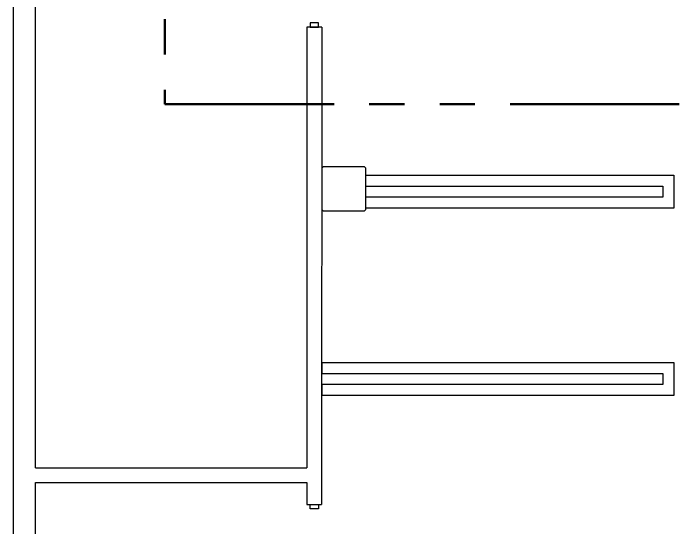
# Model space of a CAD drawing. Extents: x 1.3 to 36.8, y 1.2 to 24.4.
# Drawn here: x 13.493 to 15.401, y 8.938 to 10.397 of the extents above; entities that cross this region are included whole.
import ezdxf

# ---------------------------------------------------------------- set-up
doc = ezdxf.new("R2010")
doc.units = 0
doc.header["$LTSCALE"] = 96
doc.header["$MEASUREMENT"] = 0
doc.linetypes.add('DOT', pattern=[0.25, 0, -0.25])
doc.linetypes.add('PHANTOM', pattern=[0.5, 0.25, -0.05, 0.05, -0.05, 0.05, -0.05])
for name, color, linetype in [('A-COLS', 1, 'Continuous'), ('A-WALL-FULL', 7, 'Continuous'), ('C-PKNG-STRP', 30, 'Continuous')]:
    doc.layers.add(name, color=color, linetype=linetype)
doc.layers.add('Annotations', color=250, linetype='Continuous', lineweight=9)
doc.layers.add('NO PLOT - GRID', color=255, linetype='DOT', plot=False)

# ---------------------------------------------------------------- blocks, each defined once
blk = doc.blocks.new('BLOCK')
at = {"layer": 'C-PKNG-STRP'}
for p, q in [((0, 0), (0, -192)), ((0, 0), (6, 0)), ((6, 0), (6, -186)), ((12, -186), (12, 0)), ((12, 0), (18, 0)), ((18, -192), (18, 0)), ((6, -186), (12, -186)), ((0, -192), (18, -192))]:
    blk.add_line(p, q, dxfattribs=at)

msp = doc.modelspace()

# ---------------------------------------------------------------- linework, layer by layer
at = {"layer": 'A-COLS'}
msp.add_lwpolyline([(14.49254, 9.84107), (14.49254, 9.95825), (14.48863, 9.96216), (14.37144, 9.96216), (14.36754, 9.95825), (14.36754, 9.84107), (14.37144, 9.83716), (14.48863, 9.83716)], close=True, dxfattribs=at)
at = {"layer": 'A-WALL-FULL'}
for p, q in [((13.49252, 8.44933), (13.49252, 10.64967)), ((13.55502, 9.108), (13.55502, 10.58717)), ((14.36756, 10.35798), (14.32562, 10.35798)), ((14.32568, 10.35798), (14.32562, 9.108)), ((14.36756, 10.35798), (14.36747, 9.00383)), ((13.55502, 9.108), (14.32562, 9.108)), ((13.55502, 8.733), (13.55502, 9.06633)), ((13.55502, 9.06633), (14.3258, 9.06633)), ((14.3258, 9.06633), (14.3258, 9.00383)), ((14.3258, 9.00383), (14.36747, 9.00383))]:
    msp.add_line(p, q, dxfattribs=at)
for points in [[(14.33525, 10.35798), (14.35816, 10.35798), (14.35816, 10.37022), (14.33525, 10.37022)], [(14.35809, 8.99159), (14.33517, 8.99159), (14.33517, 9.00383), (14.35809, 9.00383)]]:
    msp.add_lwpolyline(points, close=True, dxfattribs=at)
at = {"layer": 'Annotations', "linetype": 'PHANTOM', "lineweight": 50, "ltscale": 0.02}
msp.add_lwpolyline([(15.69287, 11.94063), (13.92263, 11.94063), (13.92263, 10.1393), (15.69287, 10.1393)], close=True, dxfattribs=at)
at = {"layer": 'C-PKNG-STRP'}
for p, q in [((14.36753, 9.93782), (14.36754, 9.93782)), ((14.49254, 9.93782), (15.36753, 9.93782)), ((15.36753, 9.93782), (15.36753, 9.84407)), ((14.36753, 9.90657), (14.36754, 9.90657)), ((14.49254, 9.90657), (15.33628, 9.90657)), ((15.33628, 9.90657), (15.33628, 9.87532)), ((14.36754, 9.87532), (14.36753, 9.87532)), ((15.33628, 9.87532), (14.49254, 9.87532)), ((14.36754, 9.84407), (14.36753, 9.84407)), ((15.36753, 9.84407), (14.49254, 9.84407))]:
    msp.add_line(p, q, dxfattribs=at)
at = {"layer": 'NO PLOT - GRID'}
msp.add_line((15.09392, 24.28712), (15.09392, 1.26212), dxfattribs=at)

# ---------------------------------------------------------------- block references
at = {"layer": 'C-PKNG-STRP', "xscale": -0.005208333316844227, "yscale": 0.005208333316844227, "zscale": 0.005208333316844241, "rotation": 90}
msp.add_blockref('BLOCK', (14.36753, 9.40657), dxfattribs=at)

doc.saveas('drawing.dxf')
